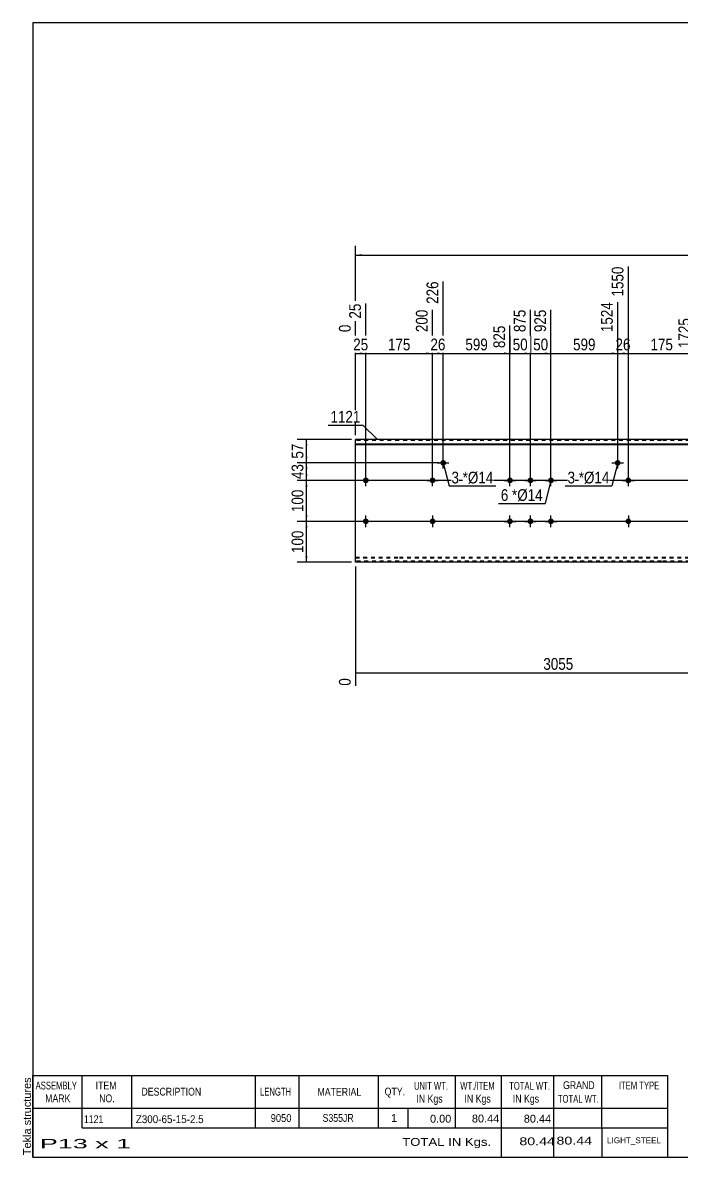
# Model space of a CAD drawing. Header units: millimetres. Extents: x -81 to 321, y -160 to 117.
# Drawn here: x -81.3 to 79.5, y -160.3 to 116.8 of the extents above; entities that cross this region are included whole.
import ezdxf

# ---------------------------------------------------------------- set-up
doc = ezdxf.new("R2010")
doc.units = ezdxf.units.MM
doc.linetypes.add('DXK_LINE_DOT1', pattern=[1.8814, 0.9407, -0.9407])
doc.styles.add('Arial', font='ARIAL.TTF', dxfattribs={"height": 0.2})
doc.styles.add('Arial Narrow', font='ARIALN.TTF', dxfattribs={"height": 0.2})

# ---------------------------------------------------------------- blocks, each defined once
blk = doc.blocks.new('Unknown-629085488-2020')
at = {"color": 5, "linetype": 'Continuous'}
for p, q in [((321.25, 116.75), (-78.75, 116.75)), ((-78.75, 116.75), (-78.75, -160.25)), ((321.25, -160.25), (321.25, 116.75)), ((-78.75, -160.25), (321.25, -160.25))]:
    blk.add_line(p, q, dxfattribs=at)
at = {"color": 174, "linetype": 'Continuous', "style": 'Arial'}
blk.add_text('Tekla structures', height=1.9102, rotation=90, dxfattribs=at).set_placement((-79.25, -159.75))
blk = doc.blocks.new('Bolt-629085488-1223 - 1203')
at = {"linetype": 'Continuous'}
blk.add_hatch(color=3, dxfattribs=at).paths.add_polyline_path([(19.49, -5, -1), (18.09, -5, -1)])
at = {"color": 3, "linetype": 'Continuous'}
for p, q in [((20.19, -5), (17.39, -5)), ((18.79, -3.6), (18.79, -6.4))]:
    blk.add_line(p, q, dxfattribs=at)
blk = doc.blocks.new('Part-629085488-1218 - 1203')
at = {"color": 2, "linetype": 'Continuous'}
for p, q in [((0, -15), (0, 15)), ((10.6, 15), (0, 15)), ((0, 13.94), (10.6, 13.94)), ((29.49, 15), (10.7, 15)), ((10.7, 13.94), (29.49, 13.94)), ((55.79, 15), (29.59, 15)), ((29.59, 13.94), (55.79, 13.94)), ((74.68, 15), (55.89, 15)), ((55.89, 13.94), (74.68, 13.94)), ((90.97, 15), (74.78, 15)), ((74.78, 13.94), (90.97, 13.94)), ((116.87, 15), (91.07, 15)), ((91.07, 13.94), (116.87, 13.94)), ((142.77, 15), (116.97, 15)), ((116.97, 13.94), (142.77, 13.94)), ((183.77, 15), (142.87, 15)), ((142.87, 13.94), (183.77, 13.94)), ((209.67, 15), (183.87, 15)), ((183.87, 13.94), (209.67, 13.94)), ((240.37, 15), (209.77, 15)), ((209.77, 13.94), (240.37, 13.94)), ((240.37, 15), (240.37, -15)), ((0, 13.76), (10.6, 13.76)), ((10.7, 13.76), (29.49, 13.76)), ((29.59, 13.76), (55.79, 13.76)), ((55.89, 13.76), (74.68, 13.76)), ((74.78, 13.76), (90.97, 13.76)), ((91.07, 13.76), (116.87, 13.76)), ((116.97, 13.76), (142.77, 13.76)), ((142.87, 13.76), (183.77, 13.76)), ((183.87, 13.76), (209.67, 13.76)), ((209.77, 13.76), (240.37, 13.76)), ((10.6, -15), (0, -15)), ((29.49, -15), (10.7, -15)), ((55.79, -15), (29.59, -15)), ((74.68, -15), (55.89, -15)), ((90.97, -15), (74.78, -15)), ((116.87, -15), (91.07, -15)), ((142.77, -15), (116.97, -15)), ((183.77, -15), (142.87, -15)), ((209.67, -15), (183.87, -15)), ((240.37, -15), (209.77, -15))]:
    blk.add_line(p, q, dxfattribs=at)
at = {"color": 7, "linetype": 'DXK_LINE_DOT1'}
for p, q in [((10.6, 14.75), (0, 14.75)), ((29.49, 14.75), (10.7, 14.75)), ((55.79, 14.75), (29.59, 14.75)), ((74.68, 14.75), (55.89, 14.75)), ((90.97, 14.75), (74.78, 14.75)), ((116.87, 14.75), (91.07, 14.75)), ((142.77, 14.75), (116.97, 14.75)), ((183.77, 14.75), (142.87, 14.75)), ((209.67, 14.75), (183.87, 14.75)), ((240.37, 14.75), (209.77, 14.75)), ((0, -13.76), (10.6, -13.76)), ((10.7, -13.76), (29.49, -13.76)), ((29.59, -13.76), (55.79, -13.76)), ((55.89, -13.76), (74.68, -13.76)), ((74.78, -13.76), (90.97, -13.76)), ((91.07, -13.76), (116.87, -13.76)), ((116.97, -13.76), (142.77, -13.76)), ((142.87, -13.76), (183.77, -13.76)), ((183.87, -13.76), (209.67, -13.76)), ((209.77, -13.76), (240.37, -13.76)), ((0, -13.94), (10.6, -13.94)), ((10.6, -14.75), (0, -14.75)), ((10.7, -13.94), (29.49, -13.94)), ((29.49, -14.75), (10.7, -14.75)), ((29.59, -13.94), (55.79, -13.94)), ((55.79, -14.75), (29.59, -14.75)), ((55.89, -13.94), (74.68, -13.94)), ((74.68, -14.75), (55.89, -14.75)), ((74.78, -13.94), (90.97, -13.94)), ((90.97, -14.75), (74.78, -14.75)), ((91.07, -13.94), (116.87, -13.94)), ((116.87, -14.75), (91.07, -14.75)), ((116.97, -13.94), (142.77, -13.94)), ((142.77, -14.75), (116.97, -14.75)), ((142.87, -13.94), (183.77, -13.94)), ((183.77, -14.75), (142.87, -14.75)), ((183.87, -13.94), (209.67, -13.94)), ((209.67, -14.75), (183.87, -14.75)), ((209.77, -13.94), (240.37, -13.94)), ((240.37, -14.75), (209.77, -14.75))]:
    blk.add_line(p, q, dxfattribs=at)
blk = doc.blocks.new('Bolt-629085488-1220 - 1203')
at = {"linetype": 'Continuous'}
for points in [[(36.99, 5, -1), (38.39, 5, -1)], [(41.99, 5, -1), (43.39, 5, -1)], [(46.99, 5, -1), (48.39, 5, -1)], [(36.99, -5, -1), (38.39, -5, -1)], [(41.99, -5, -1), (43.39, -5, -1)], [(46.99, -5, -1), (48.39, -5, -1)]]:
    blk.add_hatch(color=3, dxfattribs=at).paths.add_polyline_path(points)
at = {"color": 3, "linetype": 'Continuous'}
for p, q in [((37.69, 3.6), (37.69, 6.4)), ((42.69, 3.6), (42.69, 6.4)), ((47.69, 3.6), (47.69, 6.4)), ((36.29, 5), (39.09, 5)), ((41.29, 5), (44.09, 5)), ((46.29, 5), (49.09, 5)), ((36.29, -5), (39.09, -5)), ((37.69, -6.4), (37.69, -3.6)), ((41.29, -5), (44.09, -5)), ((42.69, -6.4), (42.69, -3.6)), ((46.29, -5), (49.09, -5)), ((47.69, -6.4), (47.69, -3.6))]:
    blk.add_line(p, q, dxfattribs=at)
blk = doc.blocks.new('Bolt-629085488-1221 - 1203')
at = {"linetype": 'Continuous'}
blk.add_hatch(color=3, dxfattribs=at).paths.add_polyline_path([(20.69, 9.27, -1), (22.09, 9.27, -1)])
at = {"color": 3, "linetype": 'Continuous'}
for p, q in [((19.99, 9.27), (22.79, 9.27)), ((21.39, 7.87), (21.39, 10.67))]:
    blk.add_line(p, q, dxfattribs=at)
blk = doc.blocks.new('Bolt-629085488-1222 - 1203')
at = {"linetype": 'Continuous'}
blk.add_hatch(color=3, dxfattribs=at).paths.add_polyline_path([(63.28, 9.27, -1), (64.68, 9.27, -1)])
at = {"color": 3, "linetype": 'Continuous'}
for p, q in [((62.58, 9.27), (65.38, 9.27)), ((63.98, 7.87), (63.98, 10.67))]:
    blk.add_line(p, q, dxfattribs=at)
blk = doc.blocks.new('Bolt-629085488-1224 - 1203')
at = {"linetype": 'Continuous'}
blk.add_hatch(color=3, dxfattribs=at).paths.add_polyline_path([(18.09, 5, -1), (19.49, 5, -1)])
at = {"color": 3, "linetype": 'Continuous'}
for p, q in [((18.79, 3.6), (18.79, 6.4)), ((17.39, 5), (20.19, 5))]:
    blk.add_line(p, q, dxfattribs=at)
blk = doc.blocks.new('Bolt-629085488-1229 - 1203')
at = {"linetype": 'Continuous'}
blk.add_hatch(color=3, dxfattribs=at).paths.add_polyline_path([(65.88, 5, -1), (67.28, 5, -1)])
at = {"color": 3, "linetype": 'Continuous'}
for p, q in [((66.58, 3.6), (66.58, 6.4)), ((65.18, 5), (67.98, 5))]:
    blk.add_line(p, q, dxfattribs=at)
blk = doc.blocks.new('Bolt-629085488-1230 - 1203')
at = {"linetype": 'Continuous'}
blk.add_hatch(color=3, dxfattribs=at).paths.add_polyline_path([(67.28, -5, -1), (65.88, -5, -1)])
at = {"color": 3, "linetype": 'Continuous'}
for p, q in [((67.98, -5), (65.18, -5)), ((66.58, -3.6), (66.58, -6.4))]:
    blk.add_line(p, q, dxfattribs=at)
blk = doc.blocks.new('Bolt-629085488-1231 - 1203')
at = {"linetype": 'Continuous'}
for points in [[(1.8, 5, -1), (3.2, 5, -1)], [(82.18, 5, -1), (83.58, 5, -1)]]:
    blk.add_hatch(color=3, dxfattribs=at).paths.add_polyline_path(points)
at = {"color": 3, "linetype": 'Continuous'}
for p, q in [((2.5, 3.6), (2.5, 6.4)), ((82.88, 3.6), (82.88, 6.4)), ((3.9, 5), (1.1, 5)), ((84.28, 5), (81.48, 5))]:
    blk.add_line(p, q, dxfattribs=at)
blk = doc.blocks.new('Bolt-629085488-1232 - 1203')
at = {"linetype": 'Continuous'}
for points in [[(1.8, -5, -1), (3.2, -5, -1)], [(82.18, -5, -1), (83.58, -5, -1)]]:
    blk.add_hatch(color=3, dxfattribs=at).paths.add_polyline_path(points)
at = {"color": 3, "linetype": 'Continuous'}
for p, q in [((3.9, -5), (1.1, -5)), ((2.5, -6.4), (2.5, -3.6)), ((84.28, -5), (81.48, -5)), ((82.88, -6.4), (82.88, -3.6))]:
    blk.add_line(p, q, dxfattribs=at)
blk = doc.blocks.new('StraightDimension-629085488-1328 - 1203')
at = {"linetype": 'Continuous'}
blk.add_hatch(color=7, dxfattribs=at).paths.add_polyline_path([(65.08, 36.25), (66.58, 36), (65.08, 35.75)])
at = {"color": 7, "linetype": 'Continuous'}
for p, q in [((66.58, 6), (66.58, 57.21)), ((63.98, 10.27), (63.98, 48.51)), ((63.98, 36), (66.58, 36))]:
    blk.add_line(p, q, dxfattribs=at)
at = {"color": 0, "linetype": 'Continuous'}
blk.add_wipeout([(65.98, 57.81), (61.78, 57.81), (61.78, 49.3), (65.98, 49.3)], dxfattribs=at)
at = {"color": 0}
blk.add_wipeout([(67.71, 36.15), (67.71, 40.35), (62.85, 40.35), (62.85, 36.15)], dxfattribs=at)
at = {"color": 3, "linetype": 'Continuous', "style": 'Arial Narrow'}
blk.add_text('1550', height=2.863, rotation=90.0002, dxfattribs=at).set_placement((65.38, 49.9))
at = {"color": 3, "style": 'Arial Narrow'}
blk.add_text('26', height=2.863, dxfattribs=at).set_placement((63.45, 36.75))
blk = doc.blocks.new('StraightDimension-629085488-1375 - 1203')
at = {"linetype": 'Continuous'}
for points in [[(-12.25, 7.77), (-12, 9.27), (-11.75, 7.77)], [(-11.75, 6.5), (-12, 5), (-12.25, 6.5)]]:
    blk.add_hatch(color=7, dxfattribs=at).paths.add_polyline_path(points)
at = {"color": 7, "linetype": 'Continuous'}
for p, q in [((20.39, 9.27), (-14.25, 9.27)), ((-12, 5), (-12, 9.27)), ((216.87, 5), (-14.25, 5))]:
    blk.add_line(p, q, dxfattribs=at)
at = {"color": 0}
blk.add_wipeout([(-12.15, 9.56), (-16.35, 9.56), (-16.35, 4.71), (-12.15, 4.71)], dxfattribs=at)
at = {"color": 3, "style": 'Arial Narrow'}
blk.add_text('43', height=2.863, rotation=90.0002, dxfattribs=at).set_placement((-12.75, 5.31))
blk = doc.blocks.new('StraightDimension-629085488-1418 - 1203')
at = {"linetype": 'Continuous'}
for points in [[(1.5, 59.75), (0, 60), (1.5, 60.25)], [(238.87, 60.25), (240.37, 60), (238.87, 59.75)]]:
    blk.add_hatch(color=7, dxfattribs=at).paths.add_polyline_path(points)
at = {"color": 7, "linetype": 'Continuous'}
for p, q in [((0, 16), (0, 62.25)), ((240.37, 16), (240.37, 62.25)), ((0, 60), (240.37, 60))]:
    blk.add_line(p, q, dxfattribs=at)
at = {"color": 0}
blk.add_wipeout([(124.44, 60.15), (124.44, 64.35), (115.93, 64.35), (115.93, 60.15)], dxfattribs=at)
at = {"color": 3, "style": 'Arial Narrow'}
blk.add_text('9050', height=2.863, dxfattribs=at).set_placement((116.53, 60.75))
blk = doc.blocks.new('StraightDimension-629085488-1376 - 1203')
at = {"linetype": 'Continuous'}
for points in [[(-12.25, 3.5), (-12, 5), (-11.75, 3.5)], [(-11.75, -3.5), (-12, -5), (-12.25, -3.5)]]:
    blk.add_hatch(color=7, dxfattribs=at).paths.add_polyline_path(points)
at = {"color": 7, "linetype": 'Continuous'}
for p, q in [((216.87, 5), (-14.25, 5)), ((-12, -5), (-12, 5)), ((216.87, -5), (-14.25, -5))]:
    blk.add_line(p, q, dxfattribs=at)
at = {"color": 0}
blk.add_wipeout([(-12.15, 3.34), (-16.35, 3.34), (-16.35, -3.34), (-12.15, -3.34)], dxfattribs=at)
at = {"color": 3, "style": 'Arial Narrow'}
blk.add_text('100', height=2.863, rotation=90.0002, dxfattribs=at).set_placement((-12.75, -2.74))
blk = doc.blocks.new('StraightDimension-629085488-1327 - 1203')
at = {"linetype": 'Continuous'}
blk.add_hatch(color=7, dxfattribs=at).paths.add_polyline_path([(81.38, 36.25), (82.88, 36), (81.38, 35.75)])
at = {"color": 7, "linetype": 'Continuous'}
for p, q in [((66.58, 6), (66.58, 57.21)), ((82.88, 6), (82.88, 44.61)), ((66.58, 36), (82.88, 36))]:
    blk.add_line(p, q, dxfattribs=at)
at = {"color": 0}
blk.add_wipeout([(78.07, 36.15), (78.07, 40.35), (71.39, 40.35), (71.39, 36.15)], dxfattribs=at)
at = {"color": 0, "linetype": 'Continuous'}
blk.add_wipeout([(82.28, 45.21), (78.08, 45.21), (78.08, 36.7), (82.28, 36.7)], dxfattribs=at)
at = {"color": 3, "linetype": 'Continuous', "style": 'Arial Narrow'}
blk.add_text('1725', height=2.863, rotation=90.0002, dxfattribs=at).set_placement((81.68, 37.3))
at = {"color": 3, "style": 'Arial Narrow'}
blk.add_text('175', height=2.863, dxfattribs=at).set_placement((71.99, 36.75))
blk = doc.blocks.new('StraightDimension-629085488-1330 - 1203')
at = {"linetype": 'Continuous'}
blk.add_hatch(color=7, dxfattribs=at).paths.add_polyline_path([(46.19, 36.25), (47.69, 36), (46.19, 35.75)])
at = {"color": 7, "linetype": 'Continuous'}
for p, q in [((42.69, 6), (42.69, 46.68)), ((47.69, 6), (47.69, 46.68)), ((42.69, 36), (47.69, 36))]:
    blk.add_line(p, q, dxfattribs=at)
at = {"color": 0}
blk.add_wipeout([(47.62, 36.15), (47.62, 40.35), (42.76, 40.35), (42.76, 36.15)], dxfattribs=at)
at = {"color": 0, "linetype": 'Continuous'}
blk.add_wipeout([(47.09, 47.28), (42.89, 47.28), (42.89, 40.6), (47.09, 40.6)], dxfattribs=at)
at = {"color": 3, "linetype": 'Continuous', "style": 'Arial Narrow'}
blk.add_text('925', height=2.863, rotation=90.0002, dxfattribs=at).set_placement((46.49, 41.2))
at = {"color": 3, "style": 'Arial Narrow'}
blk.add_text('50', height=2.863, dxfattribs=at).set_placement((43.36, 36.75))
blk = doc.blocks.new('StraightDimension-629085488-1334 - 1203')
at = {"linetype": 'Continuous'}
blk.add_hatch(color=7, dxfattribs=at).paths.add_polyline_path([(17.29, 36.25), (18.79, 36), (17.29, 35.75)])
at = {"color": 7, "linetype": 'Continuous'}
for p, q in [((2.5, 6), (2.5, 48.16)), ((18.79, 6), (18.79, 46.68)), ((2.5, 36), (18.79, 36))]:
    blk.add_line(p, q, dxfattribs=at)
at = {"color": 0}
blk.add_wipeout([(13.99, 36.15), (13.99, 40.35), (7.3, 40.35), (7.3, 36.15)], dxfattribs=at)
at = {"color": 0, "linetype": 'Continuous'}
blk.add_wipeout([(18.19, 47.28), (13.99, 47.28), (13.99, 40.6), (18.19, 40.6)], dxfattribs=at)
at = {"color": 3, "linetype": 'Continuous', "style": 'Arial Narrow'}
blk.add_text('200', height=2.863, rotation=90.0002, dxfattribs=at).set_placement((17.59, 41.2))
at = {"color": 3, "style": 'Arial Narrow'}
blk.add_text('175', height=2.863, dxfattribs=at).set_placement((7.9, 36.75))
blk = doc.blocks.new('StraightDimension-629085488-1285 - 1203')
at = {"linetype": 'Continuous'}
blk.add_hatch(color=7, dxfattribs=at).paths.add_polyline_path([(97.47, -41.75), (98.97, -42), (97.47, -42.25)])
at = {"color": 7, "linetype": 'Continuous'}
for p, q in [((98.97, -6), (98.97, -50.61)), ((0, -16), (0, -45.13)), ((0, -42), (98.97, -42))]:
    blk.add_line(p, q, dxfattribs=at)
at = {"color": 0}
blk.add_wipeout([(53.74, -41.85), (53.74, -37.65), (45.23, -37.65), (45.23, -41.85)], dxfattribs=at)
at = {"color": 0, "linetype": 'Continuous'}
for points in [[(-0.6, -42.7), (-4.8, -42.7), (-4.8, -45.73), (-0.6, -45.73)], [(98.37, -42.7), (94.17, -42.7), (94.17, -51.21), (98.37, -51.21)]]:
    blk.add_wipeout(points, dxfattribs=at)
at = {"color": 3, "style": 'Arial Narrow'}
blk.add_text('3055', height=2.863, dxfattribs=at).set_placement((45.83, -41.25))
at = {"color": 3, "linetype": 'Continuous', "style": 'Arial Narrow'}
for s, height, p in [('0', 2.86, (-1.2, -45.13)), ('3055', 2.863, (97.77, -50.61))]:
    blk.add_text(s, height=height, rotation=90.0002, dxfattribs=at).set_placement(p)
blk = doc.blocks.new('StraightDimension-629085488-1329 - 1203')
at = {"linetype": 'Continuous'}
blk.add_hatch(color=7, dxfattribs=at).paths.add_polyline_path([(62.48, 36.25), (63.98, 36), (62.48, 35.75)])
at = {"color": 7, "linetype": 'Continuous'}
for p, q in [((63.98, 10.27), (63.98, 48.51)), ((47.69, 6), (47.69, 46.68)), ((47.69, 36), (63.98, 36))]:
    blk.add_line(p, q, dxfattribs=at)
at = {"color": 0}
blk.add_wipeout([(59.18, 36.15), (59.18, 40.35), (52.49, 40.35), (52.49, 36.15)], dxfattribs=at)
at = {"color": 0, "linetype": 'Continuous'}
blk.add_wipeout([(63.38, 49.11), (59.18, 49.11), (59.18, 40.6), (63.38, 40.6)], dxfattribs=at)
at = {"color": 3, "linetype": 'Continuous', "style": 'Arial Narrow'}
blk.add_text('1524', height=2.863, rotation=90.0002, dxfattribs=at).set_placement((62.78, 41.2))
at = {"color": 3, "style": 'Arial Narrow'}
blk.add_text('599', height=2.863, dxfattribs=at).set_placement((53.09, 36.75))
blk = doc.blocks.new('StraightDimension-629085488-1331 - 1203')
at = {"linetype": 'Continuous'}
blk.add_hatch(color=7, dxfattribs=at).paths.add_polyline_path([(41.19, 36.25), (42.69, 36), (41.19, 35.75)])
at = {"color": 7, "linetype": 'Continuous'}
for p, q in [((42.69, 6), (42.69, 46.68)), ((37.69, 6), (37.69, 42.78)), ((37.69, 36), (42.69, 36))]:
    blk.add_line(p, q, dxfattribs=at)
at = {"color": 0}
blk.add_wipeout([(42.62, 36.15), (42.62, 40.35), (37.76, 40.35), (37.76, 36.15)], dxfattribs=at)
at = {"color": 0, "linetype": 'Continuous'}
blk.add_wipeout([(42.09, 47.28), (37.89, 47.28), (37.89, 40.6), (42.09, 40.6)], dxfattribs=at)
at = {"color": 3, "linetype": 'Continuous', "style": 'Arial Narrow'}
blk.add_text('875', height=2.863, rotation=90.0002, dxfattribs=at).set_placement((41.49, 41.2))
at = {"color": 3, "style": 'Arial Narrow'}
blk.add_text('50', height=2.863, dxfattribs=at).set_placement((38.36, 36.75))
blk = doc.blocks.new('StraightDimension-629085488-1332 - 1203')
at = {"linetype": 'Continuous'}
blk.add_hatch(color=7, dxfattribs=at).paths.add_polyline_path([(36.19, 36.25), (37.69, 36), (36.19, 35.75)])
at = {"color": 7, "linetype": 'Continuous'}
for p, q in [((21.39, 10.27), (21.39, 53.58)), ((37.69, 6), (37.69, 42.78)), ((21.39, 36), (37.69, 36))]:
    blk.add_line(p, q, dxfattribs=at)
at = {"color": 0}
blk.add_wipeout([(32.88, 36.15), (32.88, 40.35), (26.2, 40.35), (26.2, 36.15)], dxfattribs=at)
at = {"color": 0, "linetype": 'Continuous'}
blk.add_wipeout([(37.09, 43.38), (32.89, 43.38), (32.89, 36.7), (37.09, 36.7)], dxfattribs=at)
at = {"color": 3, "linetype": 'Continuous', "style": 'Arial Narrow'}
blk.add_text('825', height=2.863, rotation=90.0002, dxfattribs=at).set_placement((36.49, 37.3))
at = {"color": 3, "style": 'Arial Narrow'}
blk.add_text('599', height=2.863, dxfattribs=at).set_placement((26.8, 36.75))
blk = doc.blocks.new('StraightDimension-629085488-1333 - 1203')
at = {"linetype": 'Continuous'}
blk.add_hatch(color=7, dxfattribs=at).paths.add_polyline_path([(19.89, 36.25), (21.39, 36), (19.89, 35.75)])
at = {"color": 7, "linetype": 'Continuous'}
for p, q in [((21.39, 10.27), (21.39, 53.58)), ((18.79, 6), (18.79, 46.68)), ((18.79, 36), (21.39, 36))]:
    blk.add_line(p, q, dxfattribs=at)
at = {"color": 0, "linetype": 'Continuous'}
blk.add_wipeout([(20.79, 54.18), (16.59, 54.18), (16.59, 47.5), (20.79, 47.5)], dxfattribs=at)
at = {"color": 0}
blk.add_wipeout([(22.52, 36.15), (22.52, 40.35), (17.67, 40.35), (17.67, 36.15)], dxfattribs=at)
at = {"color": 3, "linetype": 'Continuous', "style": 'Arial Narrow'}
blk.add_text('226', height=2.863, rotation=90.0002, dxfattribs=at).set_placement((20.19, 48.1))
at = {"color": 3, "style": 'Arial Narrow'}
blk.add_text('26', height=2.863, dxfattribs=at).set_placement((18.27, 36.75))
blk = doc.blocks.new('StraightDimension-629085488-1335 - 1203')
at = {"linetype": 'Continuous'}
blk.add_hatch(color=7, dxfattribs=at).paths.add_polyline_path([(1, 36.25), (2.5, 36), (1, 35.75)])
at = {"color": 7, "linetype": 'Continuous'}
for p, q in [((2.5, 6), (2.5, 48.16)), ((0, 16), (0, 43.03)), ((0, 36), (2.5, 36))]:
    blk.add_line(p, q, dxfattribs=at)
at = {"color": 0, "linetype": 'Continuous'}
blk.add_wipeout([(1.9, 48.76), (-2.3, 48.76), (-2.3, 43.9), (1.9, 43.9)], dxfattribs=at)
at = {"color": 0}
blk.add_wipeout([(3.68, 36.15), (3.68, 40.35), (-1.18, 40.35), (-1.18, 36.15)], dxfattribs=at)
at = {"color": 0, "linetype": 'Continuous'}
blk.add_wipeout([(-0.6, 43.63), (-4.8, 43.63), (-4.8, 40.6), (-0.6, 40.6)], dxfattribs=at)
at = {"color": 3, "linetype": 'Continuous', "style": 'Arial Narrow'}
for s, height, p in [('25', 2.863, (1.3, 44.5)), ('0', 2.86, (-1.2, 41.2))]:
    blk.add_text(s, height=height, rotation=90.0002, dxfattribs=at).set_placement(p)
at = {"color": 3, "style": 'Arial Narrow'}
blk.add_text('25', height=2.863, dxfattribs=at).set_placement((-0.58, 36.75))
blk = doc.blocks.new('StraightDimension-629085488-1374 - 1203')
at = {"linetype": 'Continuous'}
for points in [[(-12.25, 13.5), (-12, 15), (-11.75, 13.5)], [(-11.75, 10.77), (-12, 9.27), (-12.25, 10.77)]]:
    blk.add_hatch(color=7, dxfattribs=at).paths.add_polyline_path(points)
at = {"color": 7, "linetype": 'Continuous'}
for p, q in [((-1, 15), (-14.25, 15)), ((-12, 9.27), (-12, 15)), ((20.39, 9.27), (-14.25, 9.27))]:
    blk.add_line(p, q, dxfattribs=at)
at = {"color": 0}
blk.add_wipeout([(-12.15, 14.56), (-16.35, 14.56), (-16.35, 9.71), (-12.15, 9.71)], dxfattribs=at)
at = {"color": 3, "style": 'Arial Narrow'}
blk.add_text('57', height=2.863, rotation=90.0002, dxfattribs=at).set_placement((-12.75, 10.31))
blk = doc.blocks.new('StraightDimension-629085488-1377 - 1203')
at = {"linetype": 'Continuous'}
for points in [[(-12.25, -6.5), (-12, -5), (-11.75, -6.5)], [(-11.75, -13.5), (-12, -15), (-12.25, -13.5)]]:
    blk.add_hatch(color=7, dxfattribs=at).paths.add_polyline_path(points)
at = {"color": 7, "linetype": 'Continuous'}
for p, q in [((216.87, -5), (-14.25, -5)), ((-12, -15), (-12, -5)), ((-1, -15), (-14.25, -15))]:
    blk.add_line(p, q, dxfattribs=at)
at = {"color": 0}
blk.add_wipeout([(-12.15, -6.66), (-16.35, -6.66), (-16.35, -13.34), (-12.15, -13.34)], dxfattribs=at)
at = {"color": 3, "style": 'Arial Narrow'}
blk.add_text('100', height=2.863, rotation=90.0002, dxfattribs=at).set_placement((-12.75, -12.74))
blk = doc.blocks.new('CBS_BOM-629085488-2084')
at = {"color": 7, "linetype": 'Continuous'}
for p, q in [((-78.78, -148.28), (-78.78, -140.28)), ((-78.78, -140.28), (76.14, -140.28)), ((-66.78, -148.28), (-66.78, -140.28)), ((-54.59, -148.28), (-54.59, -140.28)), ((-24.43, -148.28), (-24.43, -140.28)), ((-13.75, -148.28), (-13.75, -140.28)), ((5.57, -148.28), (5.57, -140.28)), ((24.37, -148.28), (24.37, -140.28)), ((35.58, -148.28), (35.58, -140.28)), ((48.37, -148.28), (48.37, -140.28)), ((60.12, -148.28), (60.12, -140.28)), ((76.14, -140.29), (76.14, -148.27)), ((-78.78, -148.28), (76.14, -148.28)), ((-78.78, -153.08), (-78.78, -148.28)), ((-66.78, -153.08), (-66.78, -148.28)), ((-54.59, -153.08), (-54.59, -148.28)), ((-24.43, -153.08), (-24.43, -148.28)), ((-13.75, -153.08), (-13.75, -148.28)), ((5.57, -153.08), (5.57, -148.28)), ((12.83, -153.08), (12.83, -148.28)), ((24.37, -153.08), (24.37, -148.28)), ((35.58, -153.08), (35.58, -148.28)), ((48.37, -153.08), (48.37, -148.28)), ((60.14, -153.08), (60.14, -148.28)), ((76.14, -148.28), (76.14, -153.08)), ((-78.78, -160.28), (-78.78, -153.1)), ((-66.78, -153.08), (76.14, -153.08)), ((35.58, -160.28), (35.58, -153.1)), ((48.37, -160.28), (48.37, -153.1)), ((60.18, -160.28), (60.18, -153.1)), ((76.14, -153.08), (76.14, -160.28)), ((-78.78, -160.28), (76.14, -160.28))]:
    blk.add_line(p, q, dxfattribs=at)
at = {"color": 3, "linetype": 'Continuous', "style": 'Arial'}
for s, height, width, p in [('ASSEMBLY', 1.91, 0.7, (-78.1, -143.71)), ('ITEM', 1.91, 0.8, (-63.45, -143.71)), ('DESCRIPTION', 1.9102, 0.8, (-52.27, -145.21)), ('LENGTH', 1.91, 0.7, (-23.32, -145.21)), ('MATERIAL', 1.91, 0.8, (-9.3, -145.26)), ('QTY.', 1.91, 0.8, (7.09, -145.18)), ('UNIT WT.', 1.91, 0.7, (14.26, -143.78)), ('WT./ITEM', 1.91, 0.7, (25.55, -143.78)), ('TOTAL WT.', 1.91, 0.7, (37.49, -143.78)), ('GRAND', 1.91, 0.8, (50.64, -143.62)), ('ITEM TYPE', 1.91, 0.7, (64.28, -143.7)), ('MARK', 1.91, 0.8, (-75.78, -146.84)), ('NO.', 1.91, 0.8, (-62.6, -146.84)), ('IN Kgs', 1.91, 0.8, (14.84, -146.92)), ('IN Kgs', 1.91, 0.8, (26.59, -146.92)), ('IN Kgs', 1.91, 0.8, (38.38, -146.92)), ('TOTAL WT.', 1.91, 0.7, (49.38, -146.96))]:
    blk.add_text(s, height=height, dxfattribs=dict(at, width=width)).set_placement(p)
at = {"color": 7, "linetype": 'Continuous', "style": 'Arial'}
for s, height, width, p in [('1121', 1.91, 0.8, (-66.32, -151.93)), ('Z300-65-15-2.5', 1.9102, 0.9, (-53.65, -151.93)), ('9050', 1.91, 0.85, (-20.71, -151.65)), ('S355JR', 1.91, 0.8, (-8.06, -151.62))]:
    blk.add_text(s, height=height, dxfattribs=dict(at, width=width)).set_placement(p)
for s, p in [('1', (8.66, -151.62)), ('0.00', (18.17, -151.81)), ('80.44', (28.39, -151.78)), ('80.44', (41.06, -151.81))]:
    blk.add_text(s, height=1.91, dxfattribs=at).set_placement(p)
at = {"color": 6, "linetype": 'Continuous', "style": 'Arial'}
for s, height, width, p in [('P13 x 1', 2.292, 2.05, (-77.06, -158.09)), ('TOTAL IN Kgs.', 1.9102, 1.2, (11.38, -157.48)), ('80.44', 1.91, 1.3, (39.97, -157.33)), ('80.44', 1.91, 1.3, (49.04, -157.17))]:
    blk.add_text(s, height=height, dxfattribs=dict(at, width=width)).set_placement(p)
blk.add_text('LIGHT_STEEL', height=1.4135, dxfattribs=at).set_placement((61.39, -156.83))
blk = doc.blocks.new('Mark-629085488-1421 - 1203')
at = {"color": 0}
blk.add_wipeout([(1.19, 19.09), (1.19, 22.09), (-6.13, 22.09), (-6.13, 19.09)], dxfattribs=at)
blk.add_wipeout([(1.19, 19.09), (1.19, 22.09), (-6.13, 22.09), (-6.13, 19.09)], dxfattribs=at)
at = {"color": 7, "linetype": 'Continuous'}
for p in [(-6.73, 18.49), (5.32, 14.95)]:
    blk.add_line(p, (1.79, 18.49), dxfattribs=at)
at = {"color": 3, "style": 'Arial Narrow'}
blk.add_text('1121', height=2.863, dxfattribs=at).set_placement((-6.13, 19.09))
blk = doc.blocks.new('MarkSet-629085488-1433 - 1203')
at = {"color": 0}
blk.add_wipeout([(25.24, 4.26), (25.24, 7.26), (23.41, 7.26), (23.41, 4.26)], dxfattribs=at)
blk.add_wipeout([(25.24, 4.26), (25.24, 7.26), (23.41, 7.26), (23.41, 4.26)], dxfattribs=at)
at = {"color": 7, "linetype": 'Continuous'}
blk.add_line((21.39, 9.27), (22.81, 3.66), dxfattribs=at)
at = {"color": 0}
blk.add_wipeout([(27.41, 4.26), (27.41, 7.26), (26.14, 7.26), (26.14, 4.26)], dxfattribs=at)
blk.add_wipeout([(27.41, 4.26), (27.41, 7.26), (26.14, 7.26), (26.14, 4.26)], dxfattribs=at)
at = {"color": 3, "style": 'Arial Narrow'}
blk.add_text('3', height=2.86, dxfattribs=at).set_placement((23.41, 4.26))
at = {"color": 0}
blk.add_wipeout([(33.63, 4.26), (33.63, 7.26), (27.41, 7.26), (27.41, 4.26)], dxfattribs=at)
blk.add_wipeout([(33.63, 4.26), (33.63, 7.26), (27.41, 7.26), (27.41, 4.26)], dxfattribs=at)
at = {"color": 7, "linetype": 'Continuous'}
blk.add_line((22.81, 3.66), (34.23, 3.66), dxfattribs=at)
at = {"color": 3, "style": 'Arial Narrow'}
for s, height, p in [('*', 2.86, (26.14, 4.26)), ('Ø14', 2.863, (27.41, 4.26))]:
    blk.add_text(s, height=height, dxfattribs=at).set_placement(p)
blk = doc.blocks.new('MarkSet-629085488-1440 - 1203')
at = {"color": 0}
blk.add_wipeout([(53.58, 4.26), (53.58, 7.26), (51.75, 7.26), (51.75, 4.26)], dxfattribs=at)
blk.add_wipeout([(53.58, 4.26), (53.58, 7.26), (51.75, 7.26), (51.75, 4.26)], dxfattribs=at)
blk.add_wipeout([(55.75, 4.26), (55.75, 7.26), (54.48, 7.26), (54.48, 4.26)], dxfattribs=at)
blk.add_wipeout([(55.75, 4.26), (55.75, 7.26), (54.48, 7.26), (54.48, 4.26)], dxfattribs=at)
at = {"color": 3, "style": 'Arial Narrow'}
blk.add_text('3', height=2.86, dxfattribs=at).set_placement((51.75, 4.26))
at = {"color": 0}
blk.add_wipeout([(61.97, 4.26), (61.97, 7.26), (55.75, 7.26), (55.75, 4.26)], dxfattribs=at)
blk.add_wipeout([(61.97, 4.26), (61.97, 7.26), (55.75, 7.26), (55.75, 4.26)], dxfattribs=at)
at = {"color": 7, "linetype": 'Continuous'}
for p in [(63.98, 9.27), (51.15, 3.66)]:
    blk.add_line(p, (62.57, 3.66), dxfattribs=at)
at = {"color": 3, "style": 'Arial Narrow'}
for s, height, p in [('*', 2.86, (54.48, 4.26)), ('Ø14', 2.863, (55.75, 4.26))]:
    blk.add_text(s, height=height, dxfattribs=at).set_placement(p)
blk = doc.blocks.new('Mark-629085488-1450 - 1203')
at = {"color": 0}
blk.add_wipeout([(37.28, -0.01), (37.28, 2.99), (35.46, 2.99), (35.46, -0.01)], dxfattribs=at)
blk.add_wipeout([(37.28, -0.01), (37.28, 2.99), (35.46, 2.99), (35.46, -0.01)], dxfattribs=at)
blk.add_wipeout([(39.46, -0.01), (39.46, 2.99), (38.18, 2.99), (38.18, -0.01)], dxfattribs=at)
blk.add_wipeout([(39.46, -0.01), (39.46, 2.99), (38.18, 2.99), (38.18, -0.01)], dxfattribs=at)
at = {"color": 3, "style": 'Arial Narrow'}
blk.add_text('6', height=2.86, dxfattribs=at).set_placement((35.46, -0.01))
at = {"color": 0}
blk.add_wipeout([(45.67, -0.01), (45.67, 2.99), (39.46, 2.99), (39.46, -0.01)], dxfattribs=at)
blk.add_wipeout([(45.67, -0.01), (45.67, 2.99), (39.46, 2.99), (39.46, -0.01)], dxfattribs=at)
at = {"color": 7, "linetype": 'Continuous'}
for p in [(47.69, 5), (34.86, -0.61)]:
    blk.add_line(p, (46.27, -0.61), dxfattribs=at)
at = {"color": 3, "style": 'Arial Narrow'}
for s, height, p in [('*', 2.86, (38.18, -0.01)), ('Ø14', 2.863, (39.46, -0.01))]:
    blk.add_text(s, height=height, dxfattribs=at).set_placement(p)

msp = doc.modelspace()

# ---------------------------------------------------------------- block references
for name in ['Unknown-629085488-2020', 'Part-629085488-1218 - 1203', 'Bolt-629085488-1221 - 1203', 'Bolt-629085488-1222 - 1203', 'Bolt-629085488-1231 - 1203', 'Bolt-629085488-1224 - 1203', 'Bolt-629085488-1220 - 1203', 'Bolt-629085488-1229 - 1203', 'Bolt-629085488-1232 - 1203', 'Bolt-629085488-1223 - 1203', 'Bolt-629085488-1230 - 1203', 'CBS_BOM-629085488-2084']:
    msp.add_blockref(name, (0, 0))

# ---------------------------------------------------------------- next in the draw order: block references
msp.add_blockref('StraightDimension-629085488-1328 - 1203', (0, 0))

# ---------------------------------------------------------------- next in the draw order: block references
for name in ['StraightDimension-629085488-1418 - 1203', 'StraightDimension-629085488-1375 - 1203']:
    msp.add_blockref(name, (0, 0))

# ---------------------------------------------------------------- next in the draw order: block references
msp.add_blockref('StraightDimension-629085488-1376 - 1203', (0, 0))

# ---------------------------------------------------------------- next in the draw order: block references
for name in ['StraightDimension-629085488-1327 - 1203', 'StraightDimension-629085488-1334 - 1203', 'StraightDimension-629085488-1330 - 1203', 'StraightDimension-629085488-1285 - 1203']:
    msp.add_blockref(name, (0, 0))

# ---------------------------------------------------------------- next in the draw order: block references
for name in ['StraightDimension-629085488-1335 - 1203', 'StraightDimension-629085488-1331 - 1203', 'StraightDimension-629085488-1329 - 1203', 'StraightDimension-629085488-1377 - 1203']:
    msp.add_blockref(name, (0, 0))

# ---------------------------------------------------------------- next in the draw order: block references
for name in ['StraightDimension-629085488-1332 - 1203', 'MarkSet-629085488-1440 - 1203']:
    msp.add_blockref(name, (0, 0))

# ---------------------------------------------------------------- next in the draw order: block references
msp.add_blockref('StraightDimension-629085488-1333 - 1203', (0, 0))

# ---------------------------------------------------------------- next in the draw order: block references
msp.add_blockref('StraightDimension-629085488-1374 - 1203', (0, 0))

# ---------------------------------------------------------------- next in the draw order: block references
for name in ['Mark-629085488-1421 - 1203', 'MarkSet-629085488-1433 - 1203']:
    msp.add_blockref(name, (0, 0))

# ---------------------------------------------------------------- next in the draw order: block references
msp.add_blockref('Mark-629085488-1450 - 1203', (0, 0))

doc.saveas('drawing.dxf')
